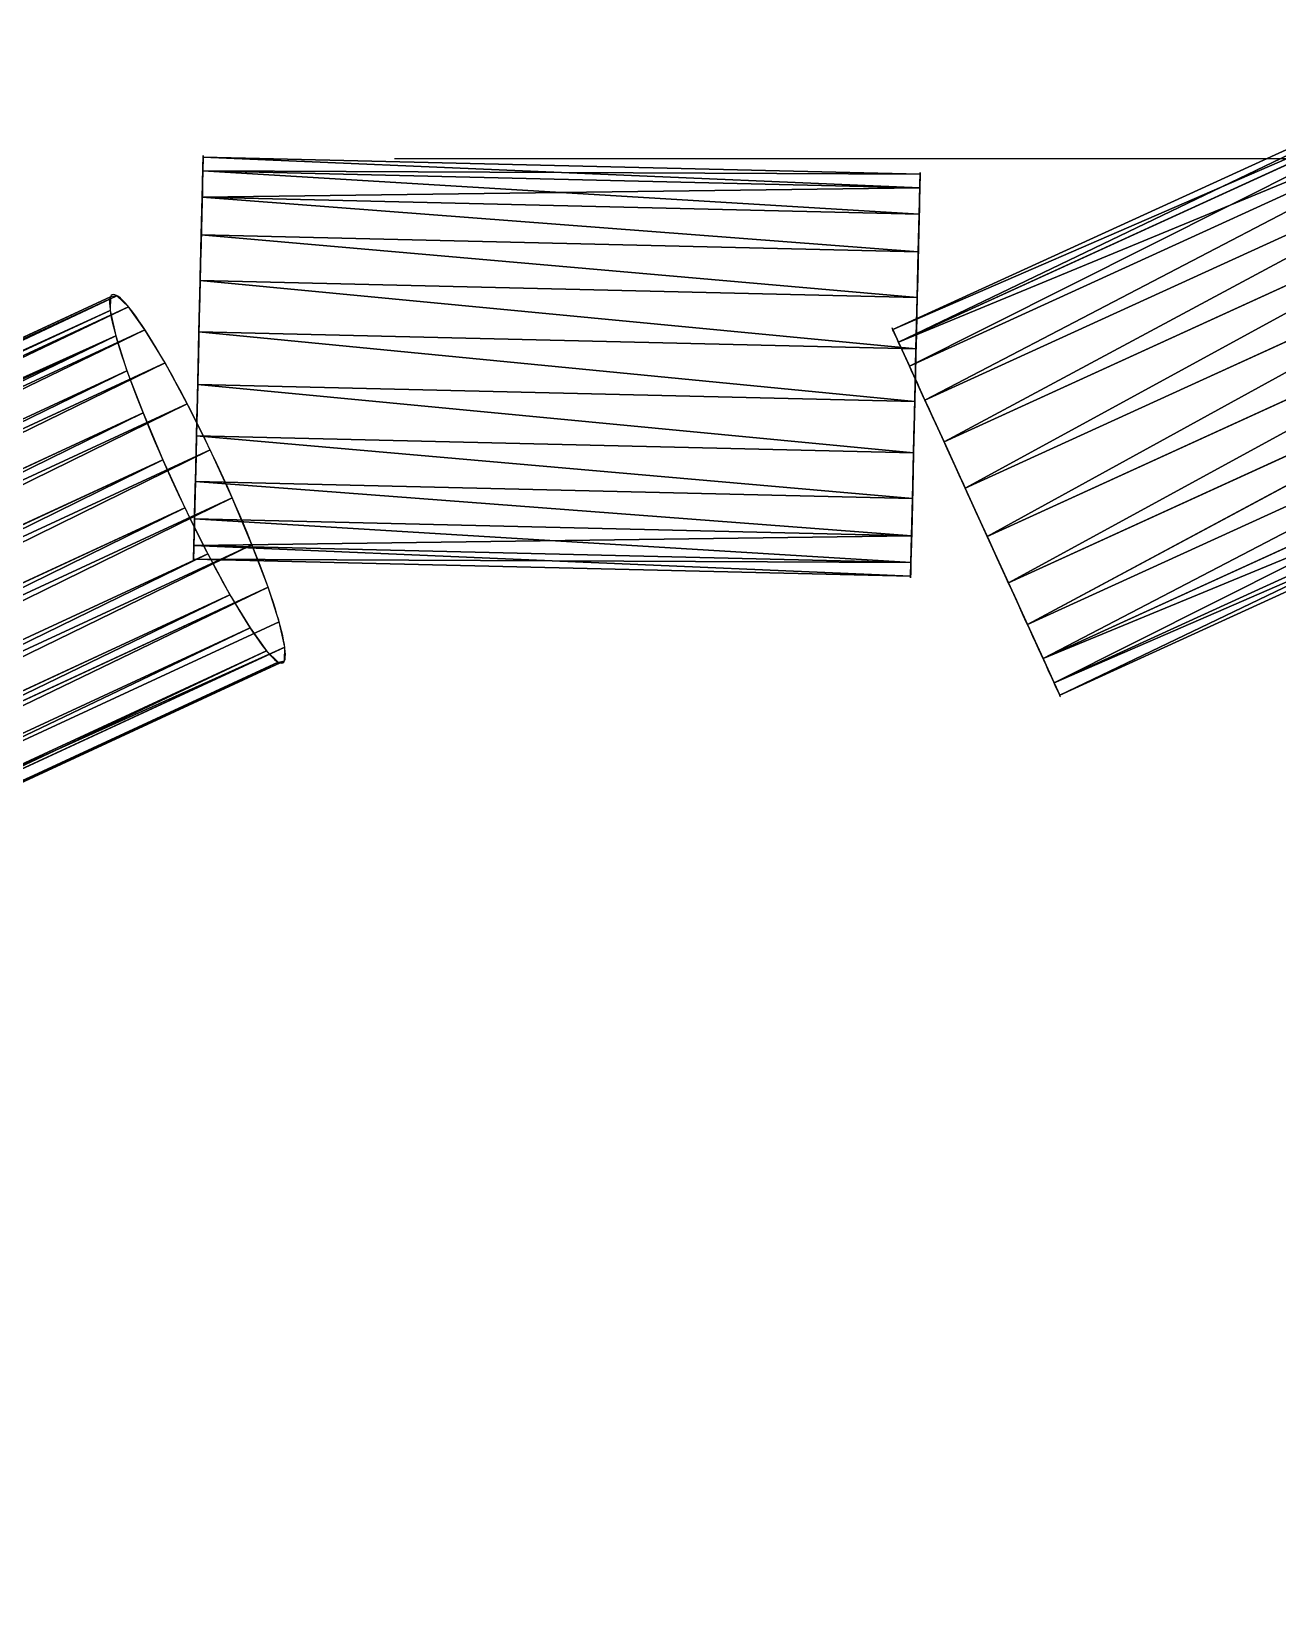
# Model space of a CAD drawing. Extents: x -53.3 to 43.9, y -14.4 to 31.2.
# Drawn here: x -34.41 to -22.47, y -14.25 to 0.87 of the extents above; entities that cross this region are included whole.
import ezdxf

# ---------------------------------------------------------------- set-up
doc = ezdxf.new("R2010")
doc.units = 0
doc.header["$MEASUREMENT"] = 0
doc.layers.get('0').update_dxf_attribs({"color": 13, "linetype": 'CONTINUOUS'})

msp = doc.modelspace()

# ---------------------------------------------------------------- linework, layer by layer
at = {"color": 0}
for p, q in [((-19.899, 0.874, 30.507), (-26.153, -1.981, 30.507)), ((-19.899, 0.874, 31.014), (-26.153, -1.981, 31.014)), ((-19.899, 0.874, 30.507), (-26.153, -1.981, 30.507)), ((-19.899, 0.874, 31.014), (-26.153, -1.981, 31.014)), ((-19.844, 0.755, 30.017), (-26.098, -2.101, 30.017)), ((-19.844, 0.755, 30.017), (-26.098, -2.101, 30.017)), ((-19.844, 0.755, 31.504), (-26.098, -2.101, 31.504)), ((-19.844, 0.755, 31.504), (-26.098, -2.101, 31.504)), ((-19.739, 0.524, 29.578), (-25.993, -2.331, 29.578)), ((-19.739, 0.524, 29.578), (-25.993, -2.331, 29.578)), ((-19.739, 0.524, 31.944), (-25.993, -2.332, 31.943)), ((-19.739, 0.524, 31.944), (-25.993, -2.332, 31.943)), ((-19.59, 0.198, 29.219), (-25.844, -2.658, 29.219)), ((-19.59, 0.198, 29.219), (-25.844, -2.658, 29.219)), ((-19.59, 0.198, 32.302), (-25.844, -2.658, 32.302)), ((-19.59, 0.198, 32.302), (-25.844, -2.658, 32.302)), ((-19.408, -0.202, 32.556), (-25.661, -3.058, 32.556)), ((-19.408, -0.202, 32.556), (-25.661, -3.058, 32.556)), ((-25.89, -0.492, 31.159), (-32.763, -0.33, 31.159)), ((-25.89, -0.492, 31.666), (-32.763, -0.33, 31.666)), ((-25.89, -0.492, 31.159), (-32.763, -0.33, 31.159)), ((-25.89, -0.492, 31.666), (-32.763, -0.33, 31.666)), ((-25.893, -0.623, 30.669), (-32.766, -0.461, 30.669)), ((-25.893, -0.624, 32.156), (-32.766, -0.461, 32.156)), ((-25.893, -0.623, 30.669), (-32.766, -0.461, 30.669)), ((-25.893, -0.624, 32.156), (-32.766, -0.461, 32.156)), ((-25.899, -0.877, 30.229), (-32.772, -0.714, 30.229)), ((-25.899, -0.877, 32.595), (-32.772, -0.714, 32.595)), ((-25.899, -0.877, 30.229), (-32.772, -0.714, 30.229)), ((-25.899, -0.877, 32.595), (-32.772, -0.714, 32.595)), ((-19.204, -0.647, 32.687), (-25.458, -3.503, 32.687)), ((-19.204, -0.647, 28.834), (-25.458, -3.503, 28.834)), ((-19.204, -0.647, 28.834), (-25.458, -3.503, 28.834)), ((-19.204, -0.647, 32.687), (-25.458, -3.503, 32.687)), ((-25.908, -1.236, 29.871), (-32.781, -1.073, 29.871)), ((-25.908, -1.236, 29.871), (-32.781, -1.073, 29.871)), ((-25.908, -1.236, 32.954), (-32.781, -1.073, 32.954)), ((-25.908, -1.236, 32.954), (-32.781, -1.073, 32.954)), ((-18.993, -1.109, 32.687), (-25.247, -3.965, 32.687)), ((-18.993, -1.109, 28.834), (-25.247, -3.964, 28.834)), ((-18.993, -1.109, 32.687), (-25.247, -3.965, 32.687)), ((-18.993, -1.109, 28.834), (-25.247, -3.964, 28.834)), ((-25.918, -1.675, 33.207), (-32.791, -1.512, 33.207)), ((-25.918, -1.675, 33.207), (-32.791, -1.512, 33.207)), ((-33.591, -1.657, 31.667), (-53.189, -10.736, 31.66)), ((-33.591, -1.657, 31.667), (-53.189, -10.736, 31.66)), ((-18.79, -1.554, 28.965), (-25.044, -4.41, 28.965)), ((-18.79, -1.554, 28.965), (-25.044, -4.41, 28.965)), ((-33.654, -1.8, 30.673), (-53.252, -10.88, 30.666)), ((-33.654, -1.8, 30.673), (-53.252, -10.88, 30.666)), ((-33.651, -1.669, 31.163), (-53.249, -10.749, 31.156)), ((-33.651, -1.669, 31.163), (-53.249, -10.749, 31.156)), ((-33.478, -1.764, 32.149), (-53.076, -10.844, 32.143)), ((-33.478, -1.764, 32.149), (-53.076, -10.844, 32.143)), ((-18.607, -1.954, 29.219), (-24.861, -4.81, 29.219)), ((-18.607, -1.954, 29.219), (-24.861, -4.81, 29.219)), ((-18.607, -1.954, 32.302), (-24.861, -4.81, 32.302)), ((-18.607, -1.954, 32.302), (-24.861, -4.81, 32.302)), ((-33.6, -2.041, 30.23), (-53.198, -11.121, 30.223)), ((-33.6, -2.041, 30.23), (-53.198, -11.121, 30.223)), ((-33.321, -1.984, 32.579), (-52.919, -11.063, 32.572)), ((-33.321, -1.984, 32.579), (-52.919, -11.063, 32.572)), ((-25.93, -2.165, 29.486), (-32.803, -2.002, 29.486)), ((-25.93, -2.165, 29.486), (-32.803, -2.002, 29.486)), ((-25.93, -2.165, 33.339), (-32.803, -2.002, 33.339)), ((-25.93, -2.165, 33.339), (-32.803, -2.002, 33.339)), ((-33.493, -2.376, 29.864), (-53.091, -11.456, 29.857)), ((-33.493, -2.376, 29.864), (-53.091, -11.456, 29.857)), ((-33.128, -2.301, 32.925), (-52.727, -11.38, 32.918)), ((-33.128, -2.301, 32.925), (-52.727, -11.38, 32.918)), ((-18.458, -2.28, 29.578), (-24.712, -5.136, 29.577)), ((-18.458, -2.28, 31.943), (-24.712, -5.136, 31.943)), ((-18.458, -2.28, 29.578), (-24.712, -5.136, 29.577)), ((-18.458, -2.28, 31.943), (-24.712, -5.136, 31.943)), ((-25.942, -2.672, 29.486), (-32.815, -2.509, 29.486)), ((-25.942, -2.672, 29.486), (-32.815, -2.509, 29.486)), ((-25.942, -2.672, 33.339), (-32.815, -2.509, 33.339)), ((-25.942, -2.672, 33.339), (-32.815, -2.509, 33.339)), ((-18.353, -2.511, 30.017), (-24.607, -5.367, 30.017)), ((-18.353, -2.511, 31.504), (-24.607, -5.367, 31.504)), ((-18.353, -2.511, 31.504), (-24.607, -5.367, 31.504)), ((-18.353, -2.511, 30.017), (-24.607, -5.367, 30.017)), ((-32.915, -2.694, 33.165), (-52.513, -11.773, 33.158)), ((-32.915, -2.694, 33.165), (-52.513, -11.773, 33.158)), ((-18.298, -2.63, 31.014), (-24.552, -5.486, 31.014)), ((-18.298, -2.63, 30.507), (-24.552, -5.486, 30.507)), ((-18.298, -2.63, 30.507), (-24.552, -5.486, 30.507)), ((-18.298, -2.63, 31.014), (-24.552, -5.486, 31.014)), ((-25.953, -3.162, 29.617), (-32.826, -2.999, 29.617)), ((-25.953, -3.162, 29.617), (-32.826, -2.999, 29.617)), ((-32.695, -3.135, 33.282), (-52.293, -12.215, 33.275)), ((-32.695, -3.135, 33.282), (-52.293, -12.215, 33.275)), ((-33.15, -3.229, 29.457), (-52.749, -12.309, 29.45)), ((-33.15, -3.229, 29.457), (-52.749, -12.309, 29.45)), ((-25.964, -3.601, 29.87), (-32.837, -3.438, 29.87)), ((-25.964, -3.601, 29.87), (-32.837, -3.438, 29.87)), ((-25.964, -3.601, 32.954), (-32.837, -3.438, 32.954)), ((-25.964, -3.601, 32.954), (-32.837, -3.438, 32.954)), ((-32.484, -3.596, 33.268), (-52.082, -12.676, 33.261)), ((-32.484, -3.596, 33.268), (-52.082, -12.676, 33.261)), ((-32.939, -3.69, 29.443), (-52.537, -12.77, 29.436)), ((-32.939, -3.69, 29.443), (-52.537, -12.77, 29.436)), ((-25.972, -3.959, 30.229), (-32.845, -3.797, 30.229)), ((-25.972, -3.959, 30.229), (-32.845, -3.797, 30.229)), ((-25.972, -3.96, 32.595), (-32.845, -3.797, 32.595)), ((-25.972, -3.96, 32.595), (-32.845, -3.797, 32.595)), ((-25.978, -4.213, 30.668), (-32.851, -4.05, 30.668)), ((-25.978, -4.213, 30.668), (-32.851, -4.05, 30.668)), ((-25.978, -4.213, 32.156), (-32.851, -4.05, 32.156)), ((-25.978, -4.213, 32.156), (-32.851, -4.05, 32.156)), ((-32.719, -4.132, 29.56), (-52.317, -13.212, 29.553)), ((-32.719, -4.132, 29.56), (-52.317, -13.212, 29.553)), ((-25.981, -4.344, 31.158), (-32.854, -4.182, 31.158)), ((-25.981, -4.344, 31.666), (-32.854, -4.182, 31.666)), ((-25.981, -4.344, 31.158), (-32.854, -4.182, 31.158)), ((-25.981, -4.344, 31.666), (-32.854, -4.182, 31.666)), ((-32.506, -4.525, 29.8), (-52.104, -13.605, 29.793)), ((-32.506, -4.525, 29.8), (-52.104, -13.605, 29.793)), ((-32.141, -4.45, 32.86), (-51.739, -13.529, 32.854)), ((-32.141, -4.45, 32.86), (-51.739, -13.529, 32.854)), ((-32.034, -4.784, 32.494), (-51.632, -13.864, 32.488)), ((-32.034, -4.784, 32.494), (-51.632, -13.864, 32.488)), ((-32.313, -4.842, 30.146), (-51.912, -13.922, 30.139)), ((-32.313, -4.842, 30.146), (-51.912, -13.922, 30.139)), ((-32.156, -5.062, 30.575), (-51.754, -14.141, 30.568)), ((-32.156, -5.062, 30.575), (-51.754, -14.141, 30.568)), ((-31.98, -5.025, 32.051), (-51.578, -14.105, 32.045)), ((-31.98, -5.025, 32.051), (-51.578, -14.105, 32.045)), ((-32.043, -5.169, 31.058), (-51.641, -14.249, 31.051)), ((-32.043, -5.169, 31.058), (-51.641, -14.249, 31.051)), ((-31.983, -5.157, 31.561), (-51.581, -14.236, 31.555)), ((-31.983, -5.157, 31.561), (-51.581, -14.236, 31.555))]:
    msp.add_line(p, q, dxfattribs=at)
at = {"color": 17}
for p, q in [((-19.408, -0.201, 28.965), (-25.661, -3.057, 28.965)), ((-19.408, -0.201, 28.965), (-25.661, -3.057, 28.965)), ((-18.617, -0.346, 30.834), (-30.93, -0.346, 30.834)), ((-25.918, -1.675, 29.617), (-32.791, -1.512, 29.617)), ((-25.918, -1.675, 29.617), (-32.791, -1.512, 29.617)), ((-18.79, -1.555, 32.556), (-25.044, -4.41, 32.556)), ((-18.79, -1.555, 32.556), (-25.044, -4.41, 32.556)), ((-33.339, -2.781, 29.6), (-52.938, -11.861, 29.594)), ((-33.339, -2.781, 29.6), (-52.938, -11.861, 29.594)), ((-25.953, -3.162, 33.207), (-32.826, -2.999, 33.207)), ((-25.953, -3.162, 33.207), (-32.826, -2.999, 33.207)), ((-32.295, -4.045, 33.124), (-51.893, -13.124, 33.117)), ((-32.295, -4.045, 33.124), (-51.893, -13.124, 33.117))]:
    msp.add_line(p, q, dxfattribs=at)
at = {"color": 17, "extrusion": (0.99972, -0.023664, -5.14543e-17)}
msp.add_circle((-3.031, 31.412, -32.746), 1.943, dxfattribs=at)
msp.add_circle((-3.031, 31.412, -32.746), 1.943, dxfattribs=at)
msp.add_circle((-3.031, 31.412, -32.746), 1.943, dxfattribs=at)
msp.add_circle((-3.031, 31.412, -32.746), 1.943, dxfattribs=at)
msp.add_circle((-3.031, 31.412, -32.746), 1.943, dxfattribs=at)
msp.add_circle((-3.031, 31.412, -32.746), 1.943, dxfattribs=at)
msp.add_circle((-3.031, 31.412, -32.746), 1.943, dxfattribs=at)
msp.add_circle((-3.031, 31.412, -32.746), 1.943, dxfattribs=at)
msp.add_circle((-3.031, 31.412, -32.746), 1.943, dxfattribs=at)
msp.add_circle((-3.031, 31.412, -32.746), 1.943, dxfattribs=at)
msp.add_circle((-3.031, 31.412, -32.746), 1.943, dxfattribs=at)
msp.add_circle((-3.031, 31.412, -32.746), 1.943, dxfattribs=at)
msp.add_circle((-3.031, 31.412, -32.746), 1.943, dxfattribs=at)
msp.add_circle((-3.031, 31.412, -32.746), 1.943, dxfattribs=at)
msp.add_circle((-3.031, 31.412, -32.746), 1.943, dxfattribs=at)
msp.add_circle((-3.031, 31.412, -32.746), 1.943, dxfattribs=at)
msp.add_circle((-3.031, 31.412, -32.746), 1.943, dxfattribs=at)
msp.add_circle((-3.031, 31.412, -32.746), 1.943, dxfattribs=at)
msp.add_circle((-3.031, 31.412, -32.746), 1.943, dxfattribs=at)
msp.add_circle((-3.031, 31.412, -32.746), 1.943, dxfattribs=at)
msp.add_circle((-3.031, 31.412, -32.746), 1.943, dxfattribs=at)
msp.add_circle((-3.031, 31.412, -32.746), 1.943, dxfattribs=at)
msp.add_circle((-3.031, 31.412, -32.746), 1.943, dxfattribs=at)
msp.add_circle((-3.031, 31.412, -32.746), 1.943, dxfattribs=at)
at = {"color": 17, "extrusion": (0.99972, -0.023664, -5.69673e-17)}
msp.add_circle((-3.031, 31.412, -25.871), 1.943, dxfattribs=at)
msp.add_circle((-3.031, 31.412, -25.871), 1.943, dxfattribs=at)
msp.add_circle((-3.031, 31.412, -25.871), 1.943, dxfattribs=at)
msp.add_circle((-3.031, 31.412, -25.871), 1.943, dxfattribs=at)
msp.add_circle((-3.031, 31.412, -25.871), 1.943, dxfattribs=at)
msp.add_circle((-3.031, 31.412, -25.871), 1.943, dxfattribs=at)
msp.add_circle((-3.031, 31.412, -25.871), 1.943, dxfattribs=at)
msp.add_circle((-3.031, 31.412, -25.871), 1.943, dxfattribs=at)
msp.add_circle((-3.031, 31.412, -25.871), 1.943, dxfattribs=at)
msp.add_circle((-3.031, 31.412, -25.871), 1.943, dxfattribs=at)
msp.add_circle((-3.031, 31.412, -25.871), 1.943, dxfattribs=at)
msp.add_circle((-3.031, 31.412, -25.871), 1.943, dxfattribs=at)
msp.add_circle((-3.031, 31.412, -25.871), 1.943, dxfattribs=at)
msp.add_circle((-3.031, 31.412, -25.871), 1.943, dxfattribs=at)
msp.add_circle((-3.031, 31.412, -25.871), 1.943, dxfattribs=at)
msp.add_circle((-3.031, 31.412, -25.871), 1.943, dxfattribs=at)
msp.add_circle((-3.031, 31.412, -25.871), 1.943, dxfattribs=at)
msp.add_circle((-3.031, 31.412, -25.871), 1.943, dxfattribs=at)
msp.add_circle((-3.031, 31.412, -25.871), 1.943, dxfattribs=at)
msp.add_circle((-3.031, 31.412, -25.871), 1.943, dxfattribs=at)
msp.add_circle((-3.031, 31.412, -25.871), 1.943, dxfattribs=at)
msp.add_circle((-3.031, 31.412, -25.871), 1.943, dxfattribs=at)
msp.add_circle((-3.031, 31.412, -25.871), 1.943, dxfattribs=at)
msp.add_circle((-3.031, 31.412, -25.871), 1.943, dxfattribs=at)
at = {"color": 17, "extrusion": (0.901068, 0.417455, -0.117507)}
msp.add_circle((10.699, 27.477, -34.68), 1.943, dxfattribs=at)
msp.add_circle((10.699, 27.477, -34.68), 1.943, dxfattribs=at)
msp.add_circle((10.699, 27.477, -34.68), 1.943, dxfattribs=at)
msp.add_circle((10.699, 27.477, -34.68), 1.943, dxfattribs=at)
msp.add_circle((10.699, 27.477, -34.68), 1.943, dxfattribs=at)
msp.add_circle((10.699, 27.477, -34.68), 1.943, dxfattribs=at)
msp.add_circle((10.699, 27.477, -34.68), 1.943, dxfattribs=at)
msp.add_circle((10.699, 27.477, -34.68), 1.943, dxfattribs=at)
msp.add_circle((10.699, 27.477, -34.68), 1.943, dxfattribs=at)
msp.add_circle((10.699, 27.477, -34.68), 1.943, dxfattribs=at)
msp.add_circle((10.699, 27.477, -34.68), 1.943, dxfattribs=at)
msp.add_circle((10.699, 27.477, -34.68), 1.943, dxfattribs=at)
msp.add_circle((10.699, 27.477, -34.68), 1.943, dxfattribs=at)
msp.add_circle((10.699, 27.477, -34.68), 1.943, dxfattribs=at)
msp.add_circle((10.699, 27.477, -34.68), 1.943, dxfattribs=at)
msp.add_circle((10.699, 27.477, -34.68), 1.943, dxfattribs=at)
msp.add_circle((10.699, 27.477, -34.68), 1.943, dxfattribs=at)
msp.add_circle((10.699, 27.477, -34.68), 1.943, dxfattribs=at)
msp.add_circle((10.699, 27.477, -34.68), 1.943, dxfattribs=at)
msp.add_circle((10.699, 27.477, -34.68), 1.943, dxfattribs=at)
msp.add_circle((10.699, 27.477, -34.68), 1.943, dxfattribs=at)
msp.add_circle((10.699, 27.477, -34.68), 1.943, dxfattribs=at)
msp.add_circle((10.699, 27.477, -34.68), 1.943, dxfattribs=at)
msp.add_circle((10.699, 27.477, -34.68), 1.943, dxfattribs=at)
at = {"color": 17, "extrusion": (0.909642, 0.415392, 2.97121e-05)}
msp.add_circle((7.135, 30.761, -24.612), 1.943, dxfattribs=at)
msp.add_circle((7.135, 30.761, -24.612), 1.943, dxfattribs=at)
msp.add_circle((7.135, 30.761, -24.612), 1.943, dxfattribs=at)
msp.add_circle((7.135, 30.761, -24.612), 1.943, dxfattribs=at)
msp.add_circle((7.135, 30.761, -24.612), 1.943, dxfattribs=at)
msp.add_circle((7.135, 30.761, -24.612), 1.943, dxfattribs=at)
msp.add_circle((7.135, 30.761, -24.612), 1.943, dxfattribs=at)
msp.add_circle((7.135, 30.761, -24.612), 1.943, dxfattribs=at)
msp.add_circle((7.135, 30.761, -24.612), 1.943, dxfattribs=at)
msp.add_circle((7.135, 30.761, -24.612), 1.943, dxfattribs=at)
msp.add_circle((7.135, 30.761, -24.612), 1.943, dxfattribs=at)
msp.add_circle((7.135, 30.761, -24.612), 1.943, dxfattribs=at)
msp.add_circle((7.135, 30.761, -24.612), 1.943, dxfattribs=at)
msp.add_circle((7.135, 30.761, -24.612), 1.943, dxfattribs=at)
msp.add_circle((7.135, 30.761, -24.612), 1.943, dxfattribs=at)
msp.add_circle((7.135, 30.761, -24.612), 1.943, dxfattribs=at)
msp.add_circle((7.135, 30.761, -24.612), 1.943, dxfattribs=at)
msp.add_circle((7.135, 30.761, -24.612), 1.943, dxfattribs=at)
msp.add_circle((7.135, 30.761, -24.612), 1.943, dxfattribs=at)
msp.add_circle((7.135, 30.761, -24.612), 1.943, dxfattribs=at)
msp.add_circle((7.135, 30.761, -24.612), 1.943, dxfattribs=at)
msp.add_circle((7.135, 30.761, -24.612), 1.943, dxfattribs=at)
msp.add_circle((7.135, 30.761, -24.612), 1.943, dxfattribs=at)
msp.add_circle((7.135, 30.761, -24.612), 1.943, dxfattribs=at)

# ---------------------------------------------------------------- meshes
at = {"color": 17}
mesh = msp.add_polyface(dxfattribs=at)
corners = [(-26.153, -1.981, 30.507), (-19.844, 0.755, 30.017), (-26.098, -2.101, 30.017), (-19.899, 0.874, 30.507)]
mesh.append_faces([[corners[k] for k in face] for face in [(0, 1, 2), (1, 0, 3)]], dxfattribs={"vtx0": -1, "color": 17})
mesh = msp.add_polyface(dxfattribs=at)
corners = [(-26.098, -2.101, 31.504), (-19.899, 0.874, 31.014), (-26.153, -1.981, 31.014), (-19.844, 0.755, 31.504)]
mesh.append_faces([[corners[k] for k in face] for face in [(0, 1, 2), (1, 0, 3)]], dxfattribs={"vtx0": -1, "color": 17})
mesh = msp.add_polyface(dxfattribs=at)
corners = [(-26.153, -1.981, 31.014), (-19.899, 0.874, 30.507), (-26.153, -1.981, 30.507), (-19.899, 0.874, 31.014)]
mesh.append_faces([[corners[k] for k in face] for face in [(0, 1, 2), (1, 0, 3)]], dxfattribs={"vtx0": -1, "color": 17})
mesh = msp.add_polyface(dxfattribs=at)
corners = [(-26.098, -2.101, 30.017), (-19.739, 0.524, 29.578), (-25.993, -2.331, 29.578), (-19.844, 0.755, 30.017)]
mesh.append_faces([[corners[k] for k in face] for face in [(0, 1, 2), (1, 0, 3)]], dxfattribs={"vtx0": -1, "color": 17})
mesh = msp.add_polyface(dxfattribs=at)
corners = [(-25.993, -2.332, 31.943), (-19.844, 0.755, 31.504), (-26.098, -2.101, 31.504), (-19.739, 0.524, 31.944)]
mesh.append_faces([[corners[k] for k in face] for face in [(0, 1, 2), (1, 0, 3)]], dxfattribs={"vtx0": -1, "color": 17})
mesh = msp.add_polyface(dxfattribs=at)
corners = [(-19.739, 0.524, 29.578), (-25.844, -2.658, 29.219), (-25.993, -2.331, 29.578), (-19.59, 0.198, 29.219)]
mesh.append_faces([[corners[k] for k in face] for face in [(0, 1, 2), (1, 0, 3)]], dxfattribs={"vtx0": -1, "color": 17})
mesh = msp.add_polyface(dxfattribs=at)
corners = [(-25.844, -2.658, 32.302), (-19.739, 0.524, 31.944), (-25.993, -2.332, 31.943), (-19.59, 0.198, 32.302)]
mesh.append_faces([[corners[k] for k in face] for face in [(0, 1, 2), (1, 0, 3)]], dxfattribs={"vtx0": -1, "color": 17})
mesh = msp.add_polyface(dxfattribs=at)
corners = [(-19.59, 0.198, 29.219), (-25.661, -3.057, 28.965), (-25.844, -2.658, 29.219), (-19.408, -0.201, 28.965)]
mesh.append_faces([[corners[k] for k in face] for face in [(0, 1, 2), (1, 0, 3)]], dxfattribs={"vtx0": -1, "color": 17})
mesh = msp.add_polyface(dxfattribs=at)
corners = [(-25.661, -3.058, 32.556), (-19.59, 0.198, 32.302), (-25.844, -2.658, 32.302), (-19.408, -0.202, 32.556)]
mesh.append_faces([[corners[k] for k in face] for face in [(0, 1, 2), (1, 0, 3)]], dxfattribs={"vtx0": -1, "color": 17})
mesh = msp.add_polyface(dxfattribs=at)
corners = [(-19.408, -0.201, 28.965), (-25.458, -3.503, 28.834), (-25.661, -3.057, 28.965), (-19.204, -0.647, 28.834)]
mesh.append_faces([[corners[k] for k in face] for face in [(0, 1, 2), (1, 0, 3)]], dxfattribs={"vtx0": -1, "color": 17})
mesh = msp.add_polyface(dxfattribs=at)
corners = [(-25.458, -3.503, 32.687), (-19.408, -0.202, 32.556), (-25.661, -3.058, 32.556), (-19.204, -0.647, 32.687)]
mesh.append_faces([[corners[k] for k in face] for face in [(0, 1, 2), (1, 0, 3)]], dxfattribs={"vtx0": -1, "color": 17})
mesh = msp.add_polyface(dxfattribs=at)
corners = [(-32.763, -0.33, 31.159), (-25.893, -0.623, 30.669), (-32.766, -0.461, 30.669), (-25.89, -0.492, 31.159)]
mesh.append_faces([[corners[k] for k in face] for face in [(0, 1, 2), (1, 0, 3)]], dxfattribs={"vtx0": -1, "color": 17})
mesh = msp.add_polyface(dxfattribs=at)
corners = [(-32.766, -0.461, 32.156), (-25.89, -0.492, 31.666), (-32.763, -0.33, 31.666), (-25.893, -0.624, 32.156)]
mesh.append_faces([[corners[k] for k in face] for face in [(0, 1, 2), (1, 0, 3)]], dxfattribs={"vtx0": -1, "color": 17})
mesh = msp.add_polyface(dxfattribs=at)
corners = [(-32.763, -0.33, 31.666), (-25.89, -0.492, 31.159), (-32.763, -0.33, 31.159), (-25.89, -0.492, 31.666)]
mesh.append_faces([[corners[k] for k in face] for face in [(0, 1, 2), (1, 0, 3)]], dxfattribs={"vtx0": -1, "color": 17})
mesh = msp.add_polyface(dxfattribs=at)
corners = [(-32.772, -0.714, 32.595), (-25.893, -0.624, 32.156), (-32.766, -0.461, 32.156), (-25.899, -0.877, 32.595)]
mesh.append_faces([[corners[k] for k in face] for face in [(0, 1, 2), (1, 0, 3)]], dxfattribs={"vtx0": -1, "color": 17})
mesh = msp.add_polyface(dxfattribs=at)
corners = [(-32.766, -0.461, 30.669), (-25.899, -0.877, 30.229), (-32.772, -0.714, 30.229), (-25.893, -0.623, 30.669)]
mesh.append_faces([[corners[k] for k in face] for face in [(0, 1, 2), (1, 0, 3)]], dxfattribs={"vtx0": -1, "color": 17})
mesh = msp.add_polyface(dxfattribs=at)
corners = [(-32.772, -0.714, 30.229), (-25.908, -1.236, 29.871), (-32.781, -1.073, 29.871), (-25.899, -0.877, 30.229)]
mesh.append_faces([[corners[k] for k in face] for face in [(0, 1, 2), (1, 0, 3)]], dxfattribs={"vtx0": -1, "color": 17})
mesh = msp.add_polyface(dxfattribs=at)
corners = [(-25.908, -1.236, 32.954), (-32.772, -0.714, 32.595), (-32.781, -1.073, 32.954), (-25.899, -0.877, 32.595)]
mesh.append_faces([[corners[k] for k in face] for face in [(0, 1, 2), (1, 0, 3)]], dxfattribs={"vtx0": -1, "color": 17})
mesh = msp.add_polyface(dxfattribs=at)
corners = [(-25.247, -3.965, 32.687), (-19.204, -0.647, 32.687), (-25.458, -3.503, 32.687), (-18.993, -1.109, 32.687)]
mesh.append_faces([[corners[k] for k in face] for face in [(0, 1, 2), (1, 0, 3)]], dxfattribs={"vtx0": -1, "color": 17})
mesh = msp.add_polyface(dxfattribs=at)
corners = [(-19.204, -0.647, 28.834), (-25.247, -3.964, 28.834), (-25.458, -3.503, 28.834), (-18.993, -1.109, 28.834)]
mesh.append_faces([[corners[k] for k in face] for face in [(0, 1, 2), (1, 0, 3)]], dxfattribs={"vtx0": -1, "color": 17})
mesh = msp.add_polyface(dxfattribs=at)
corners = [(-32.781, -1.073, 29.871), (-25.918, -1.675, 29.617), (-32.791, -1.512, 29.617), (-25.908, -1.236, 29.871)]
mesh.append_faces([[corners[k] for k in face] for face in [(0, 1, 2), (1, 0, 3)]], dxfattribs={"vtx0": -1, "color": 17})
mesh = msp.add_polyface(dxfattribs=at)
corners = [(-25.918, -1.675, 33.207), (-32.781, -1.073, 32.954), (-32.791, -1.512, 33.207), (-25.908, -1.236, 32.954)]
mesh.append_faces([[corners[k] for k in face] for face in [(0, 1, 2), (1, 0, 3)]], dxfattribs={"vtx0": -1, "color": 17})
mesh = msp.add_polyface(dxfattribs=at)
corners = [(-25.044, -4.41, 32.556), (-18.993, -1.109, 32.687), (-25.247, -3.965, 32.687), (-18.79, -1.555, 32.556)]
mesh.append_faces([[corners[k] for k in face] for face in [(0, 1, 2), (1, 0, 3)]], dxfattribs={"vtx0": -1, "color": 17})
mesh = msp.add_polyface(dxfattribs=at)
corners = [(-18.993, -1.109, 28.834), (-25.044, -4.41, 28.965), (-25.247, -3.964, 28.834), (-18.79, -1.554, 28.965)]
mesh.append_faces([[corners[k] for k in face] for face in [(0, 1, 2), (1, 0, 3)]], dxfattribs={"vtx0": -1, "color": 17})
mesh = msp.add_polyface(dxfattribs=at)
corners = [(-32.791, -1.512, 29.617), (-25.93, -2.165, 29.486), (-32.803, -2.002, 29.486), (-25.918, -1.675, 29.617)]
mesh.append_faces([[corners[k] for k in face] for face in [(0, 1, 2), (1, 0, 3)]], dxfattribs={"vtx0": -1, "color": 17})
mesh = msp.add_polyface(dxfattribs=at)
corners = [(-25.93, -2.165, 33.339), (-32.791, -1.512, 33.207), (-32.803, -2.002, 33.339), (-25.918, -1.675, 33.207)]
mesh.append_faces([[corners[k] for k in face] for face in [(0, 1, 2), (1, 0, 3)]], dxfattribs={"vtx0": -1, "color": 17})
mesh = msp.add_polyface(dxfattribs=at)
corners = [(-53.189, -10.736, 31.66), (-33.651, -1.669, 31.163), (-53.249, -10.749, 31.156), (-33.591, -1.657, 31.667)]
mesh.append_faces([[corners[k] for k in face] for face in [(0, 1, 2), (1, 0, 3)]], dxfattribs={"vtx0": -1, "color": 17})
mesh = msp.add_polyface(dxfattribs=at)
corners = [(-53.076, -10.844, 32.143), (-33.591, -1.657, 31.667), (-53.189, -10.736, 31.66), (-33.478, -1.764, 32.149)]
mesh.append_faces([[corners[k] for k in face] for face in [(0, 1, 2), (1, 0, 3)]], dxfattribs={"vtx0": -1, "color": 17})
mesh = msp.add_polyface(dxfattribs=at)
corners = [(-18.79, -1.554, 28.965), (-24.861, -4.81, 29.219), (-25.044, -4.41, 28.965), (-18.607, -1.954, 29.219)]
mesh.append_faces([[corners[k] for k in face] for face in [(0, 1, 2), (1, 0, 3)]], dxfattribs={"vtx0": -1, "color": 17})
mesh = msp.add_polyface(dxfattribs=at)
corners = [(-24.861, -4.81, 32.302), (-18.79, -1.555, 32.556), (-25.044, -4.41, 32.556), (-18.607, -1.954, 32.302)]
mesh.append_faces([[corners[k] for k in face] for face in [(0, 1, 2), (1, 0, 3)]], dxfattribs={"vtx0": -1, "color": 17})
mesh = msp.add_polyface(dxfattribs=at)
corners = [(-53.249, -10.749, 31.156), (-33.654, -1.8, 30.673), (-53.252, -10.88, 30.666), (-33.651, -1.669, 31.163)]
mesh.append_faces([[corners[k] for k in face] for face in [(0, 1, 2), (1, 0, 3)]], dxfattribs={"vtx0": -1, "color": 17})
mesh = msp.add_polyface(dxfattribs=at)
corners = [(-53.252, -10.88, 30.666), (-33.6, -2.041, 30.23), (-53.198, -11.121, 30.223), (-33.654, -1.8, 30.673)]
mesh.append_faces([[corners[k] for k in face] for face in [(0, 1, 2), (1, 0, 3)]], dxfattribs={"vtx0": -1, "color": 17})
mesh = msp.add_polyface(dxfattribs=at)
corners = [(-52.919, -11.063, 32.572), (-33.478, -1.764, 32.149), (-53.076, -10.844, 32.143), (-33.321, -1.984, 32.579)]
mesh.append_faces([[corners[k] for k in face] for face in [(0, 1, 2), (1, 0, 3)]], dxfattribs={"vtx0": -1, "color": 17})
mesh = msp.add_polyface(dxfattribs=at)
corners = [(-18.607, -1.954, 29.219), (-24.712, -5.136, 29.577), (-24.861, -4.81, 29.219), (-18.458, -2.28, 29.578)]
mesh.append_faces([[corners[k] for k in face] for face in [(0, 1, 2), (1, 0, 3)]], dxfattribs={"vtx0": -1, "color": 17})
mesh = msp.add_polyface(dxfattribs=at)
corners = [(-24.712, -5.136, 31.943), (-18.607, -1.954, 32.302), (-24.861, -4.81, 32.302), (-18.458, -2.28, 31.943)]
mesh.append_faces([[corners[k] for k in face] for face in [(0, 1, 2), (1, 0, 3)]], dxfattribs={"vtx0": -1, "color": 17})
mesh = msp.add_polyface(dxfattribs=at)
corners = [(-33.6, -2.041, 30.23), (-53.091, -11.456, 29.857), (-53.198, -11.121, 30.223), (-33.493, -2.376, 29.864)]
mesh.append_faces([[corners[k] for k in face] for face in [(0, 1, 2), (1, 0, 3)]], dxfattribs={"vtx0": -1, "color": 17})
mesh = msp.add_polyface(dxfattribs=at)
corners = [(-52.727, -11.38, 32.918), (-33.321, -1.984, 32.579), (-52.919, -11.063, 32.572), (-33.128, -2.301, 32.925)]
mesh.append_faces([[corners[k] for k in face] for face in [(0, 1, 2), (1, 0, 3)]], dxfattribs={"vtx0": -1, "color": 17})
mesh = msp.add_polyface(dxfattribs=at)
corners = [(-32.803, -2.002, 29.486), (-25.942, -2.672, 29.486), (-32.815, -2.509, 29.486), (-25.93, -2.165, 29.486)]
mesh.append_faces([[corners[k] for k in face] for face in [(0, 1, 2), (1, 0, 3)]], dxfattribs={"vtx0": -1, "color": 17})
mesh = msp.add_polyface(dxfattribs=at)
corners = [(-25.942, -2.672, 33.339), (-32.803, -2.002, 33.339), (-32.815, -2.509, 33.339), (-25.93, -2.165, 33.339)]
mesh.append_faces([[corners[k] for k in face] for face in [(0, 1, 2), (1, 0, 3)]], dxfattribs={"vtx0": -1, "color": 17})
mesh = msp.add_polyface(dxfattribs=at)
corners = [(-33.493, -2.376, 29.864), (-52.938, -11.861, 29.594), (-53.091, -11.456, 29.857), (-33.339, -2.781, 29.6)]
mesh.append_faces([[corners[k] for k in face] for face in [(0, 1, 2), (1, 0, 3)]], dxfattribs={"vtx0": -1, "color": 17})
mesh = msp.add_polyface(dxfattribs=at)
corners = [(-52.513, -11.773, 33.158), (-33.128, -2.301, 32.925), (-52.727, -11.38, 32.918), (-32.915, -2.694, 33.165)]
mesh.append_faces([[corners[k] for k in face] for face in [(0, 1, 2), (1, 0, 3)]], dxfattribs={"vtx0": -1, "color": 17})
mesh = msp.add_polyface(dxfattribs=at)
corners = [(-18.353, -2.511, 31.504), (-24.712, -5.136, 31.943), (-24.607, -5.367, 31.504), (-18.458, -2.28, 31.943)]
mesh.append_faces([[corners[k] for k in face] for face in [(0, 1, 2), (1, 0, 3)]], dxfattribs={"vtx0": -1, "color": 17})
mesh = msp.add_polyface(dxfattribs=at)
corners = [(-18.458, -2.28, 29.578), (-24.607, -5.367, 30.017), (-24.712, -5.136, 29.577), (-18.353, -2.511, 30.017)]
mesh.append_faces([[corners[k] for k in face] for face in [(0, 1, 2), (1, 0, 3)]], dxfattribs={"vtx0": -1, "color": 17})
mesh = msp.add_polyface(dxfattribs=at)
corners = [(-32.815, -2.509, 29.486), (-25.953, -3.162, 29.617), (-32.826, -2.999, 29.617), (-25.942, -2.672, 29.486)]
mesh.append_faces([[corners[k] for k in face] for face in [(0, 1, 2), (1, 0, 3)]], dxfattribs={"vtx0": -1, "color": 17})
mesh = msp.add_polyface(dxfattribs=at)
corners = [(-25.953, -3.162, 33.207), (-32.815, -2.509, 33.339), (-32.826, -2.999, 33.207), (-25.942, -2.672, 33.339)]
mesh.append_faces([[corners[k] for k in face] for face in [(0, 1, 2), (1, 0, 3)]], dxfattribs={"vtx0": -1, "color": 17})
mesh = msp.add_polyface(dxfattribs=at)
corners = [(-18.353, -2.511, 30.017), (-24.552, -5.486, 30.507), (-24.607, -5.367, 30.017), (-18.298, -2.63, 30.507)]
mesh.append_faces([[corners[k] for k in face] for face in [(0, 1, 2), (1, 0, 3)]], dxfattribs={"vtx0": -1, "color": 17})
mesh = msp.add_polyface(dxfattribs=at)
corners = [(-18.298, -2.63, 31.014), (-24.607, -5.367, 31.504), (-24.552, -5.486, 31.014), (-18.353, -2.511, 31.504)]
mesh.append_faces([[corners[k] for k in face] for face in [(0, 1, 2), (1, 0, 3)]], dxfattribs={"vtx0": -1, "color": 17})
mesh = msp.add_polyface(dxfattribs=at)
corners = [(-52.293, -12.215, 33.275), (-32.915, -2.694, 33.165), (-52.513, -11.773, 33.158), (-32.695, -3.135, 33.282)]
mesh.append_faces([[corners[k] for k in face] for face in [(0, 1, 2), (1, 0, 3)]], dxfattribs={"vtx0": -1, "color": 17})
mesh = msp.add_polyface(dxfattribs=at)
corners = [(-18.298, -2.63, 30.507), (-24.552, -5.486, 31.014), (-24.552, -5.486, 30.507), (-18.298, -2.63, 31.014)]
mesh.append_faces([[corners[k] for k in face] for face in [(0, 1, 2), (1, 0, 3)]], dxfattribs={"vtx0": -1, "color": 17})
mesh = msp.add_polyface(dxfattribs=at)
corners = [(-33.339, -2.781, 29.6), (-52.749, -12.309, 29.45), (-52.938, -11.861, 29.594), (-33.15, -3.229, 29.457)]
mesh.append_faces([[corners[k] for k in face] for face in [(0, 1, 2), (1, 0, 3)]], dxfattribs={"vtx0": -1, "color": 17})
mesh = msp.add_polyface(dxfattribs=at)
corners = [(-32.826, -2.999, 29.617), (-25.964, -3.601, 29.87), (-32.837, -3.438, 29.87), (-25.953, -3.162, 29.617)]
mesh.append_faces([[corners[k] for k in face] for face in [(0, 1, 2), (1, 0, 3)]], dxfattribs={"vtx0": -1, "color": 17})
mesh = msp.add_polyface(dxfattribs=at)
corners = [(-25.964, -3.601, 32.954), (-32.826, -2.999, 33.207), (-32.837, -3.438, 32.954), (-25.953, -3.162, 33.207)]
mesh.append_faces([[corners[k] for k in face] for face in [(0, 1, 2), (1, 0, 3)]], dxfattribs={"vtx0": -1, "color": 17})
mesh = msp.add_polyface(dxfattribs=at)
corners = [(-52.082, -12.676, 33.261), (-32.695, -3.135, 33.282), (-52.293, -12.215, 33.275), (-32.484, -3.596, 33.268)]
mesh.append_faces([[corners[k] for k in face] for face in [(0, 1, 2), (1, 0, 3)]], dxfattribs={"vtx0": -1, "color": 17})
mesh = msp.add_polyface(dxfattribs=at)
corners = [(-33.15, -3.229, 29.457), (-52.537, -12.77, 29.436), (-52.749, -12.309, 29.45), (-32.939, -3.69, 29.443)]
mesh.append_faces([[corners[k] for k in face] for face in [(0, 1, 2), (1, 0, 3)]], dxfattribs={"vtx0": -1, "color": 17})
mesh = msp.add_polyface(dxfattribs=at)
corners = [(-32.837, -3.438, 29.87), (-25.972, -3.959, 30.229), (-32.845, -3.797, 30.229), (-25.964, -3.601, 29.87)]
mesh.append_faces([[corners[k] for k in face] for face in [(0, 1, 2), (1, 0, 3)]], dxfattribs={"vtx0": -1, "color": 17})
mesh = msp.add_polyface(dxfattribs=at)
corners = [(-25.972, -3.96, 32.595), (-32.837, -3.438, 32.954), (-32.845, -3.797, 32.595), (-25.964, -3.601, 32.954)]
mesh.append_faces([[corners[k] for k in face] for face in [(0, 1, 2), (1, 0, 3)]], dxfattribs={"vtx0": -1, "color": 17})
mesh = msp.add_polyface(dxfattribs=at)
corners = [(-51.893, -13.124, 33.117), (-32.484, -3.596, 33.268), (-52.082, -12.676, 33.261), (-32.295, -4.045, 33.124)]
mesh.append_faces([[corners[k] for k in face] for face in [(0, 1, 2), (1, 0, 3)]], dxfattribs={"vtx0": -1, "color": 17})
mesh = msp.add_polyface(dxfattribs=at)
corners = [(-32.939, -3.69, 29.443), (-52.317, -13.212, 29.553), (-52.537, -12.77, 29.436), (-32.719, -4.132, 29.56)]
mesh.append_faces([[corners[k] for k in face] for face in [(0, 1, 2), (1, 0, 3)]], dxfattribs={"vtx0": -1, "color": 17})
mesh = msp.add_polyface(dxfattribs=at)
corners = [(-25.978, -4.213, 30.668), (-32.845, -3.797, 30.229), (-25.972, -3.959, 30.229), (-32.851, -4.05, 30.668)]
mesh.append_faces([[corners[k] for k in face] for face in [(0, 1, 2), (1, 0, 3)]], dxfattribs={"vtx0": -1, "color": 17})
mesh = msp.add_polyface(dxfattribs=at)
corners = [(-25.972, -3.96, 32.595), (-32.851, -4.05, 32.156), (-25.978, -4.213, 32.156), (-32.845, -3.797, 32.595)]
mesh.append_faces([[corners[k] for k in face] for face in [(0, 1, 2), (1, 0, 3)]], dxfattribs={"vtx0": -1, "color": 17})
mesh = msp.add_polyface(dxfattribs=at)
corners = [(-51.739, -13.529, 32.854), (-32.295, -4.045, 33.124), (-51.893, -13.124, 33.117), (-32.141, -4.45, 32.86)]
mesh.append_faces([[corners[k] for k in face] for face in [(0, 1, 2), (1, 0, 3)]], dxfattribs={"vtx0": -1, "color": 17})
mesh = msp.add_polyface(dxfattribs=at)
corners = [(-25.981, -4.344, 31.158), (-32.851, -4.05, 30.668), (-25.978, -4.213, 30.668), (-32.854, -4.182, 31.158)]
mesh.append_faces([[corners[k] for k in face] for face in [(0, 1, 2), (1, 0, 3)]], dxfattribs={"vtx0": -1, "color": 17})
mesh = msp.add_polyface(dxfattribs=at)
corners = [(-25.978, -4.213, 32.156), (-32.854, -4.182, 31.666), (-25.981, -4.344, 31.666), (-32.851, -4.05, 32.156)]
mesh.append_faces([[corners[k] for k in face] for face in [(0, 1, 2), (1, 0, 3)]], dxfattribs={"vtx0": -1, "color": 17})
mesh = msp.add_polyface(dxfattribs=at)
corners = [(-32.719, -4.132, 29.56), (-52.104, -13.605, 29.793), (-52.317, -13.212, 29.553), (-32.506, -4.525, 29.8)]
mesh.append_faces([[corners[k] for k in face] for face in [(0, 1, 2), (1, 0, 3)]], dxfattribs={"vtx0": -1, "color": 17})
mesh = msp.add_polyface(dxfattribs=at)
corners = [(-25.981, -4.344, 31.666), (-32.854, -4.182, 31.158), (-25.981, -4.344, 31.158), (-32.854, -4.182, 31.666)]
mesh.append_faces([[corners[k] for k in face] for face in [(0, 1, 2), (1, 0, 3)]], dxfattribs={"vtx0": -1, "color": 17})
mesh = msp.add_polyface(dxfattribs=at)
corners = [(-32.506, -4.525, 29.8), (-51.912, -13.922, 30.139), (-52.104, -13.605, 29.793), (-32.313, -4.842, 30.146)]
mesh.append_faces([[corners[k] for k in face] for face in [(0, 1, 2), (1, 0, 3)]], dxfattribs={"vtx0": -1, "color": 17})
mesh = msp.add_polyface(dxfattribs=at)
corners = [(-51.632, -13.864, 32.488), (-32.141, -4.45, 32.86), (-51.739, -13.529, 32.854), (-32.034, -4.784, 32.494)]
mesh.append_faces([[corners[k] for k in face] for face in [(0, 1, 2), (1, 0, 3)]], dxfattribs={"vtx0": -1, "color": 17})
mesh = msp.add_polyface(dxfattribs=at)
corners = [(-31.98, -5.025, 32.051), (-51.632, -13.864, 32.488), (-51.578, -14.105, 32.045), (-32.034, -4.784, 32.494)]
mesh.append_faces([[corners[k] for k in face] for face in [(0, 1, 2), (1, 0, 3)]], dxfattribs={"vtx0": -1, "color": 17})
mesh = msp.add_polyface(dxfattribs=at)
corners = [(-32.313, -4.842, 30.146), (-51.754, -14.141, 30.568), (-51.912, -13.922, 30.139), (-32.156, -5.062, 30.575)]
mesh.append_faces([[corners[k] for k in face] for face in [(0, 1, 2), (1, 0, 3)]], dxfattribs={"vtx0": -1, "color": 17})
mesh = msp.add_polyface(dxfattribs=at)
corners = [(-32.156, -5.062, 30.575), (-51.641, -14.249, 31.051), (-51.754, -14.141, 30.568), (-32.043, -5.169, 31.058)]
mesh.append_faces([[corners[k] for k in face] for face in [(0, 1, 2), (1, 0, 3)]], dxfattribs={"vtx0": -1, "color": 17})
mesh = msp.add_polyface(dxfattribs=at)
corners = [(-31.983, -5.157, 31.561), (-51.578, -14.105, 32.045), (-51.581, -14.236, 31.555), (-31.98, -5.025, 32.051)]
mesh.append_faces([[corners[k] for k in face] for face in [(0, 1, 2), (1, 0, 3)]], dxfattribs={"vtx0": -1, "color": 17})
mesh = msp.add_polyface(dxfattribs=at)
corners = [(-32.043, -5.169, 31.058), (-51.581, -14.236, 31.555), (-51.641, -14.249, 31.051), (-31.983, -5.157, 31.561)]
mesh.append_faces([[corners[k] for k in face] for face in [(0, 1, 2), (1, 0, 3)]], dxfattribs={"vtx0": -1, "color": 17})

doc.saveas('drawing.dxf')
